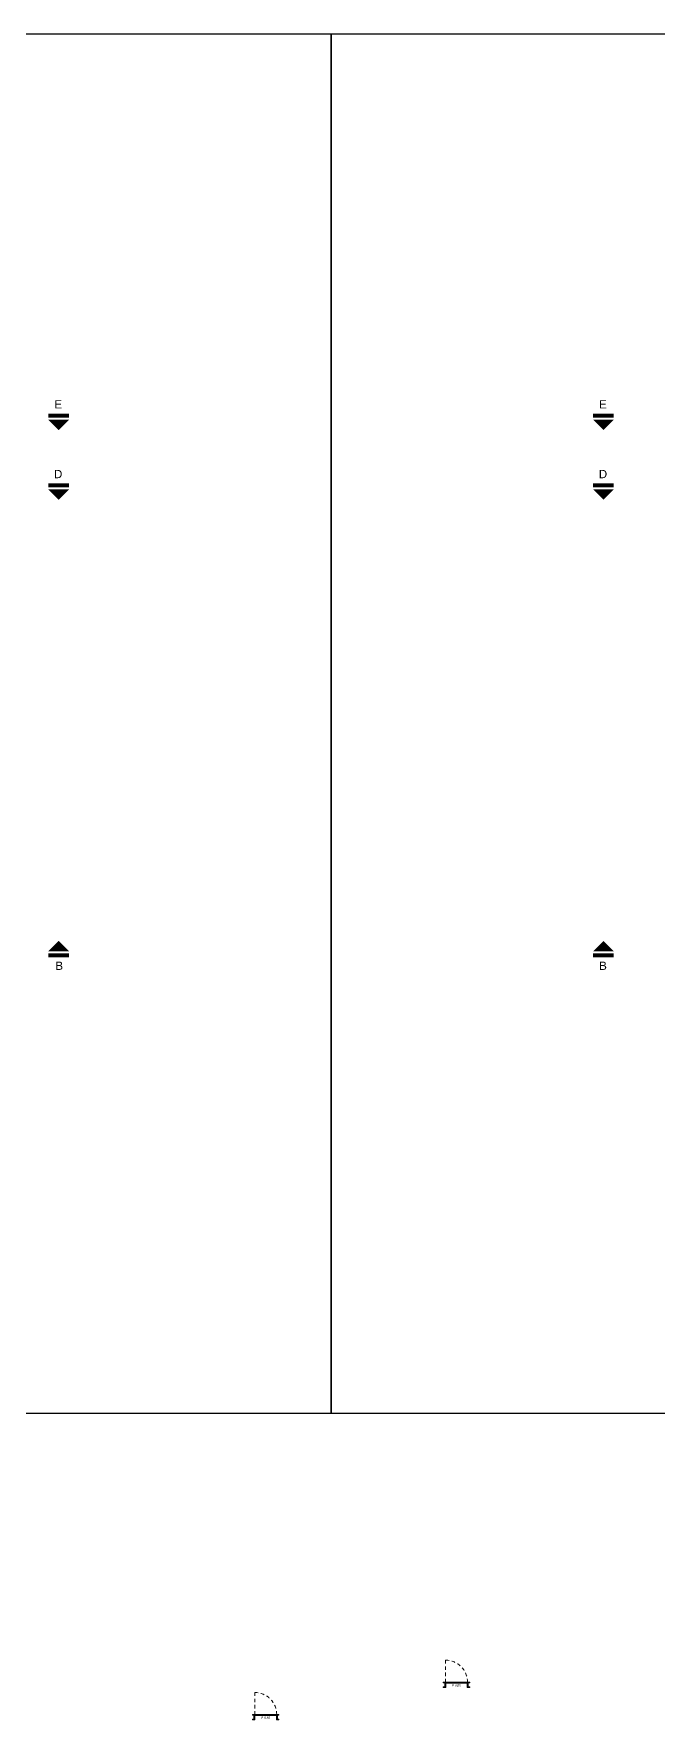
# Model space of a CAD drawing. Header units: millimetres. Extents: x 898 to 1196, y 229 to 443.
# Drawn here: x 1129.9 to 1152.6, y 309 to 370.1 of the extents above; entities that cross this region are included whole.
import ezdxf
from ezdxf.enums import TextEntityAlignment as Align

# ---------------------------------------------------------------- set-up
doc = ezdxf.new("R2010")
doc.units = ezdxf.units.MM
doc.linetypes.add('HIDDEN', pattern=[0.375, 0.25, -0.125])
doc.layers.get('0').update_dxf_attribs({"color": 41})
doc.layers.get('DEFPOINTS').update_dxf_attribs({"color": 53})
for name, color, linetype, lineweight in [('0-ALIM-FL-EF-Empreintes', 5, 'Continuous', 5), ('AN-Textes', 5, 'Continuous', 13), ('p symbole', 6, 'Continuous', 20), ('p texte', 7, 'Continuous', 15)]:
    doc.layers.add(name, color=color, linetype=linetype, lineweight=lineweight)
doc.styles.add('ARIAL', font='Arial.ttf', dxfattribs={"height": 0.1})
doc.dimstyles.new('ISO-25', dxfattribs={"dimtxt": 2.5, "dimasz": 2.5, "dimexe": 1.25, "dimexo": 0.625, "dimtad": 1, "dimtxsty": 'Standard', "dimcen": 2.5, "dimadec": 0, "dimazin": 0, "dimtfac": 1, "dimtmove": 0, "dimatfit": 3, "dimfxl": 1, "dimarcsym": 0})

# ---------------------------------------------------------------- blocks, each defined once
blk = doc.blocks.new('*D74')
at = {"layer": 'DEFPOINTS', "color": 0, "transparency": 16777216}
for p in [(-0.425, 0.015), (0.425, 0.015), (0.425, -0.027)]:
    blk.add_point(p, dxfattribs=at)
at = {"layer": 'AN-Textes', "color": 0, "transparency": 16777216, "insert": (0, -0.085), "char_height": 0.08, "attachment_point": 5}
blk.add_mtext('P 0,85', dxfattribs=at)
blk = doc.blocks.new('_None')
blk = doc.blocks.new('Porte')
at = {"linetype": 'HIDDEN', "ltscale": 0.5}
blk.add_line((-0.4, 0.035), (-0.4, 0.835), dxfattribs=at)
for p, q in [((-0.48, 0.015), (-0.425, 0.015)), ((-0.425, -0.135), (-0.425, 0.015)), ((-0.4, 0.035), (0.4, 0.035)), ((-0.4, 0), (0.4, 0)), ((0.425, -0.135), (0.425, 0.015)), ((0.48, 0.015), (0.425, 0.015)), ((-0.48, -0.135), (-0.425, -0.135)), ((0.48, -0.135), (0.425, -0.135))]:
    blk.add_line(p, q)
for points in [[(-0.48, 0.015), (-0.48, 0.035), (-0.41, 0.035), (-0.41, 0.035), (-0.4, 0.035), (-0.4, 0), (-0.39, 0), (-0.39, -0.1), (-0.39, -0.1), (-0.39, -0.135), (-0.39, -0.135), (-0.39, -0.155), (-0.48, -0.155), (-0.48, -0.135)], [(0.48, 0.015), (0.48, 0.035), (0.41, 0.035), (0.41, 0.035), (0.4, 0.035), (0.4, 0), (0.39, 0), (0.39, -0.1), (0.39, -0.1), (0.39, -0.135), (0.39, -0.135), (0.39, -0.155), (0.48, -0.155), (0.48, -0.135)]]:
    blk.add_lwpolyline(points)
blk.add_arc((-0.4, 0.035), 0.8, 0, 90, dxfattribs=at)
at = {"layer": 'AN-Textes'}
dim = blk.add_linear_dim(base=(0.425, -0.027), p1=(-0.425, 0.015), p2=(0.425, 0.015), text='P <>', dimstyle='ISO-25', override={"dimtxt": 0.08, "dimasz": 0.02, "dimexe": 0.6, "dimexo": 0, "dimgap": 0.01, "dimtad": 2, "dimjust": 0, "dimzin": 0, "dimblk1": 'None', "dimblk2": 'None', "dimsah": 1, "dimse1": 1, "dimse2": 1, "dimsd1": 1, "dimsd2": 1, "dimtix": 1, "dimtmove": 2}, dxfattribs=at)
dim.commit()
dim.dimension.update_dxf_attribs({"geometry": '*D74', "text_midpoint": (0, -0.085)})

msp = doc.modelspace()

# ---------------------------------------------------------------- linework, layer by layer
at = {"layer": 'DEFPOINTS'}
for points in [[(1082.329, 370.134), (1140.728, 370.134), (1140.728, 320.134), (1082.329, 320.134)], [(1140.728, 370.134), (1195.968, 370.134), (1195.968, 320.134), (1140.728, 320.134)]]:
    msp.add_lwpolyline(points, close=True, dxfattribs=at)
at = {"layer": 'p symbole', "color": 252, "true_color": 0x939598, "const_width": 0.15}
for points in [[(1130.473, 356.297), (1131.223, 356.297)], [(1150.232, 356.297), (1150.982, 356.297)], [(1130.473, 353.771), (1131.223, 353.771)], [(1150.232, 353.771), (1150.982, 353.771)], [(1130.473, 336.734), (1131.223, 336.734)], [(1150.232, 336.734), (1150.982, 336.734)]]:
    msp.add_lwpolyline(points, dxfattribs=at)
at = {"layer": 'p symbole', "color": 252, "true_color": 0x939598}
for points in [[(1130.848, 356.147, 0.75, 0, 0), (1130.848, 355.772, 0, 0, 0)], [(1150.607, 356.147, 0.75, 0, 0), (1150.607, 355.772, 0, 0, 0)], [(1130.848, 353.621, 0.75, 0, 0), (1130.848, 353.246, 0, 0, 0)], [(1150.607, 353.621, 0.75, 0, 0), (1150.607, 353.246, 0, 0, 0)], [(1130.848, 336.884, 0.75, 0, 0), (1130.848, 337.259, 0, 0, 0)], [(1150.607, 336.884, 0.75, 0, 0), (1150.607, 337.259, 0, 0, 0)]]:
    msp.add_lwpolyline(points, format="xyseb", dxfattribs=at)

# ---------------------------------------------------------------- block references
at = {"layer": '0-ALIM-FL-EF-Empreintes'}
for p in [(1145.277, 310.357), (1138.357, 309.185)]:
    msp.add_blockref('Porte', p, dxfattribs=at)

# ---------------------------------------------------------------- texts
at = {"layer": 'p texte', "style": 'ARIAL'}
for s, p in [('E', (1130.83, 356.704)), ('E', (1150.589, 356.704)), ('D', (1130.83, 354.178)), ('D', (1150.589, 354.178)), ('B', (1130.868, 336.359)), ('B', (1150.589, 336.359))]:
    msp.add_text(s, height=0.3, dxfattribs=at).set_placement(p, align=Align.MIDDLE)

doc.saveas('drawing.dxf')
